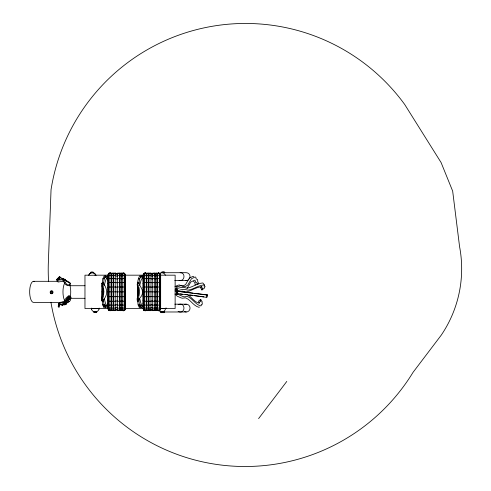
<?xml version="1.0" encoding="UTF-8"?>
<svg xmlns="http://www.w3.org/2000/svg" width="491" height="491" viewBox="0 0 491 491"><rect width="100%" height="100%" fill="white"/><g stroke="black" fill="none" stroke-linecap="round" stroke-linejoin="round"><path stroke-width="0.74" d="M103.84 291.85L103.552 287.26L101.883 283.289L103.546 282.994L104.209 278.827L105.958 276.034L107.29 277.409L105.706 280.06L104.288 285.308M102.085 300.154L102.699 304.893L103.902 307.679L105.786 307.679L104.061 304.893L103.441 300.725C99.372 301.376 103.398 295.312 103.012 293.612M103.03 290.107L101.87 285.51L101.883 283.289M101.784 300.431L102.177 284.093M102.177 283.528L102.852 278.827L104.086 276.034L105.958 276.034M103.441 300.725L103.03 300.431L103.042 298.945M102.993 293.741L103.012 289.985M103.214 294.582L103.251 288.45M103.288 300.695L103.288 300.234M103.374 285.185L103.546 282.994M105.049 276.691C104.761 276.826 105.706 277.519 105.197 276.801M106.977 278.495L106.989 276.899M137.517 300.154L138.131 304.893L139.334 307.679L141.218 307.679L139.493 304.893L138.879 300.725C134.804 301.376 138.836 295.312 138.444 293.612M138.462 290.107C138.824 288.346 134.976 282.411 138.978 282.994L139.647 278.827L141.39 276.034L142.721 277.409L141.138 280.06L139.72 285.308M137.222 300.431L137.523 299.627C138.407 291.9 135.798 283.221 139.518 276.034L141.39 276.034M138.425 293.741L138.45 289.985M138.646 295.269L138.689 287.769M138.879 300.725L138.732 298.534M138.818 283.467L138.978 282.994M140.794 276.679C141.5 276.507 139.272 278.329 140.788 276.709M142.408 278.495L142.421 276.899M103.84 291.857L103.497 296.46L102.091 299.627M103.853 305.592L104.35 304.856L105.068 304.991L105.283 305.85L104.074 306.145L103.853 305.592L104.35 304.856M104.074 306.145L103.859 305.285M105.283 305.85L105.068 304.991M139.358 305.592L139.579 306.145L140.297 306.274L140.788 305.85L140.573 304.991L139.855 304.856L139.358 305.592L139.579 306.145M140.297 306.274L140.794 305.543M140.788 305.85L140.573 304.991M62.842 305.334L62.253 304.31L58.932 303.352L58.914 306.237L58.724 305.58L59.258 302.953L60.387 302.296L62.873 301.953M58.932 303.352L59.288 307.2L58.159 306.58L58.693 303.96M101.987 291.857L103.233 291.857M137.419 291.857L138.665 291.857M102.073 285.817L102.03 298.54M58.582 307.108L58.724 305.58M63.296 278.765L62.707 279.79L58.263 280.097L59.258 278.79L59.742 276.899L59.35 276.863L56.686 279.545L57.208 280.57M59.258 278.79L59.742 276.899M66.132 303.438L70.207 300.707L70.919 297.405L70.532 296.331L62.633 305.273L59.307 304.316M99.016 309.091L99.145 308.078A3.903 3.903 0 0 1 95.242 311.981A3.903 3.903 0 0 1 91.338 308.078L91.473 309.091M56.686 279.545L59.35 276.863L69.925 282.589L70.373 284.344L69.888 284.983L67.911 285.203L66.782 284.553L63.087 278.827L58.644 279.134L58.263 280.097M206.981 297.239L207.362 294.907L206.337 294.87L207.049 295.042L206.668 297.374L189.833 294.956M63.726 301.897L63.222 304.739L69.685 301.382M197.922 284.289L198.296 282.337L197.738 281.748L197.64 279.674L196.142 278.845L195.841 277.341L195.136 276.936L191.429 278.778L187.734 285.148L184.954 286.762L181.486 285.566L180.185 285.823L177.098 287.174L175.103 290.021M176.625 286.726L176.699 286.382M137.302 285.51L137.541 285.179L137.462 298.54M140.862 277.495L140.414 277.016L140.714 277.378M140.487 277.01C140.506 277.691 141.218 276.537 140.659 277.39M140.862 277.409L140.831 277.041M103.03 300.431C108.468 294.256 107.13 288.978 103.386 283.025M91.326 272.812L89.583 273.818L88.675 275.322L95.954 275.187M124.143 273.106L124.143 310.65L124.683 310.367L125.475 308.544L125.475 275.175L124.585 273.26L122.271 273.106L122.271 310.65L124.456 310.576L125.346 308.814L125.346 274.911M159.33 273.106L159.33 310.65L159.87 310.367L160.661 308.544L160.661 275.175L159.771 273.26L157.464 273.106L157.464 310.65L159.643 310.576L160.539 308.814L160.539 274.911M107.977 274.911L108.873 273.174L111.052 273.106L111.052 310.65L108.738 310.49L107.848 308.544L107.977 274.911L107.977 308.814L109.18 310.631L109.18 273.106M143.163 274.911L144.059 273.174L146.238 273.106L146.238 310.65L143.931 310.49L143.034 308.544L143.163 274.911L143.163 308.814L144.366 310.631L144.366 273.106M58.466 278.906L59.35 276.863L60.491 277.685M107.848 275.746L108.738 273.861L111.052 273.708M125.475 307.974L124.585 309.858L122.271 310.005M143.034 275.746L143.931 273.861L146.238 273.708M160.661 307.974L159.771 309.858L157.464 310.005M52.083 292.452L51.794 292.783M50.352 292.255L50.861 291.298L52.071 291.292L52.592 292.237L52.089 293.195L50.874 293.201L50.352 292.255L51.058 293.201M51.905 293.195L52.408 292.237L51.893 291.292M107.848 277.409L108.738 275.721L111.052 275.586M125.475 306.304L124.585 307.998L122.271 308.127M143.034 277.409L143.931 275.721L146.238 275.586M160.661 306.304L159.771 307.998L157.464 308.127M59.957 276.838L56.938 280.68L57.465 281.699M187.114 288.401L190.809 282.03L194.516 280.189L195.222 280.594L195.522 282.092L197.02 282.92L197.087 284.307M175.232 289.389C178.798 287.609 182.971 286.762 186.758 288.168C192.484 287.45 197.032 283.227 202.887 282.969L204.581 285.21L204.066 286.081L205.177 286.609L204.139 287.794L204.391 288.149L201.942 289.978L201.691 289.622L202.728 288.438L201.617 287.904L202.132 287.039L201.617 286.781C195.762 287.039 191.214 291.267 185.488 291.985L182.517 291.169L178.356 291.697M104.245 305.242L104.356 305.672M139.751 305.242L139.788 305.623M176.349 294.078L177.091 293.618L177.159 294.557L176.349 294.078L177.091 293.618M176.668 294.6L177.411 294.14M70.919 297.405L63.222 304.739L69.832 295.981L68.949 296.49L67.335 298.141L63.222 304.739L70.796 298.344M110.125 310.367C110.365 310.502 109.376 310.343 110.187 310.453M123.143 310.484L123.793 310.429L123.081 310.453M123.499 310.343L123.186 310.386M145.299 310.195C145.717 310.607 145.005 310.447 145.115 310.349M145.446 310.459L145.311 310.238M158.483 310.349C158.519 310.465 158.409 310.453 158.206 310.429C158.857 310.349 158.581 310.036 158.145 310.343M67.335 298.141L63.222 304.739L68.949 296.49M137.523 299.627C140.279 294.772 139.978 288.131 137.314 283.289M107.848 280.06L108.738 278.679L111.052 278.575M125.475 303.653L124.585 305.034L122.271 305.144M143.034 280.06L143.931 278.679L146.238 278.575M160.661 303.653L159.771 305.034L157.464 305.144M58.644 279.134L59.638 277.826M258.597 418.608L286.775 381.439M201.549 286.449L200.506 287.634L201.942 289.978M104.97 277.053L105.461 277.114M105.369 277.028L105.313 277.581L105.369 276.979M140.862 277.323L140.788 277.642M107.848 283.516L108.738 282.54L111.052 282.466M125.475 300.197L124.585 301.173L122.271 301.253M143.034 283.516L143.931 282.54L146.238 282.466M160.661 300.197L159.771 301.173L157.464 301.253M176.674 293.863L176.999 294.219L176.6 293.661M105.786 307.679L107.136 306.304L105.577 303.653L104.215 298.411M141.218 307.679L142.568 306.304L141.009 303.653L139.647 298.411M68.734 285.001L66.764 285.222L65.634 284.571L63.161 280.821L64.088 279.907L70.483 283.595M177.711 293.563L179.16 294.858L182.726 296.429L184.137 296.84L187.341 296.441C192.625 298.485 195.093 304.383 200.702 305.905L201.31 305.697L201.175 304.549L202.464 304.132L201.954 302.493L202.347 302.112L200.745 299.418L200.353 299.805L200.862 301.443L199.573 301.861L199.708 303.008L199.107 303.217C194.246 301.996 191.871 297.251 187.814 294.888M104.835 305.648L104.865 305.206M105.326 306.568L106.829 305.212M140.757 306.568L142.261 305.212M104.792 305.973L105.289 305.543M58.208 281.595L58.036 282.03L62.854 281.306L63.48 281.668M200.745 299.418L198.536 301.186L199.045 302.824M176.447 292.188L177.349 292.151L176.87 292.949L176.447 292.188L176.975 291.881M176.361 290.249L177.294 290.175L176.821 289.432L176.306 289.764C177.355 291.12 176.232 288.898 176.926 290.402M176.668 289.53L177.239 289.684M105.062 277.305L105.399 277.053L105.062 277.39M138.818 283.025C139.579 286.357 143.961 289.794 142.206 294.244C141.948 296.625 138.431 298.559 138.72 300.695M107.848 287.542L108.738 287.039L111.052 286.996M125.475 296.177L124.585 296.681L122.271 296.724M143.034 287.542L143.931 287.039L146.238 286.996M160.661 296.177L159.771 296.681L157.464 296.724M63.965 304.647L66.678 303.223M64.002 304.721L66.715 303.297M166.541 308.078L165.547 308.538L160.324 308.354M123.155 272.775L123.223 272.769M174.956 286.572L178.043 285.222L179.344 284.964L180.314 285.406M176.416 291.378C179.976 289.598 184.156 288.745 187.943 290.156C193.669 289.438 198.211 285.21 204.066 284.958L204.581 285.21M178.123 304.702C185.88 301.241 185.88 314.921 178.123 311.46M110.205 272.775L110.021 272.775M145.299 272.769L145.158 272.775M158.544 272.775L158.36 272.775M110.033 310.809L110.137 310.828M176.766 291.961L177.349 292.151M176.496 292.679L176.87 292.949M177.398 292.642L177.134 292.231M199.493 307.084L198.892 307.292C193.276 305.77 190.809 299.872 185.524 297.828L182.321 298.221L180.909 297.81L177.343 296.239L174.931 294.078M145.391 310.367L145.244 310.496M104.393 305.132L104.786 305.156M139.898 305.132L140.463 305.353L140.156 305.721M110.242 273.53C110.506 272.892 109.788 273.548 110.113 273.192M109.935 273.254L110.297 273.229M123.493 273.309C121.602 273.254 124.8 273.199 123.173 273.315M158.305 273.229C158.108 273.278 158.937 273.303 158.452 273.223M158.697 273.407L158.274 273.419M145.066 310.146L145.348 310.251M123.493 273.413L123.173 273.53M145.195 273.223L145.753 273.266L144.765 273.284L145.465 273.309M145.428 273.419L145.072 273.53M158.599 273.469L158.329 273.53M110.021 272.787L109.953 272.843M158.36 272.787L158.292 272.843M158.231 310.244L158.354 310.238M123.173 273.26L123.278 273.223M123.401 273.64L123.456 273.634M145.072 273.634L145.428 273.634M109.892 273.628L110.217 273.579M123.327 273.475L123.057 273.413M90.516 272.622L93.585 272.622M90.516 272.701L93.585 272.701M161.195 272.726L186.292 272.689A3.903 3.768 -90 0 1 189.557 278.544M145.091 272.843L145.41 272.806M111.052 273.622L111.678 273.622M113.169 273.622L113.795 273.622M115.79 273.622L117.533 273.622M119.528 273.622L120.154 273.622M121.651 273.622L122.271 273.622M146.238 273.622L146.864 273.622M148.362 273.622L148.982 273.622M150.976 273.622L152.726 273.622M154.72 273.622L155.34 273.622M156.838 273.622L157.464 273.622M111.678 273.708L113.169 273.708M113.795 273.708L115.79 273.708M117.533 273.708L119.528 273.708M120.154 273.708L121.651 273.708M122.271 273.708L124.585 273.861L125.475 275.746M146.864 273.708L148.362 273.708M148.982 273.708L150.976 273.708M152.726 273.708L154.72 273.708M155.34 273.708L156.838 273.708M157.464 273.708L159.771 273.861L160.661 275.746M111.052 274.217L111.678 274.217M113.169 274.217L113.795 274.217M115.79 274.217L117.533 274.217M119.528 274.217L120.154 274.217M121.651 274.217L122.271 274.217M146.238 274.217L146.864 274.217M148.362 274.217L148.982 274.217M150.976 274.217L152.726 274.217M154.72 274.217L155.34 274.217M156.838 274.217L157.464 274.217M88.785 275.175L84.968 275.175L84.968 308.544L107.891 308.544M94.898 275.175L107.891 275.175M124.702 275.175L143.802 275.175M160.612 275.175L175.134 275.175L175.134 308.544L160.612 308.544M111.678 275.586L113.169 275.586M113.795 275.586L115.79 275.586M117.533 275.586L119.528 275.586M120.154 275.586L121.651 275.586M122.271 275.586L124.585 275.721L125.475 277.409M146.864 275.586L148.362 275.586M148.982 275.586L150.976 275.586M152.726 275.586L154.72 275.586M155.34 275.586L156.838 275.586M157.464 275.586L159.771 275.721L160.661 277.409M111.052 276.046L111.678 276.046M113.169 276.046L113.795 276.046M115.79 276.046L117.533 276.046M119.528 276.046L120.154 276.046M121.651 276.046L122.271 276.046M146.238 276.046L146.864 276.046M148.362 276.046L148.982 276.046M150.976 276.046L152.726 276.046M154.72 276.046L155.34 276.046M156.838 276.046L157.464 276.046M111.678 278.575L113.169 278.575M113.795 278.575L115.79 278.575M117.533 278.575L119.528 278.575M120.154 278.575L121.651 278.575M122.271 278.575L124.585 278.679L125.475 280.06M146.864 278.575L148.362 278.575M148.982 278.575L150.976 278.575M152.726 278.575L154.72 278.575M155.34 278.575L156.838 278.575M157.464 278.575L159.771 278.679L160.661 280.06M102.852 278.827L104.209 278.827M138.284 278.827L139.647 278.827M111.052 278.943L111.678 278.943M113.169 278.943L113.795 278.943M115.79 278.943L117.533 278.943M119.528 278.943L120.154 278.943M121.651 278.943L122.271 278.943M146.238 278.943L146.864 278.943M148.362 278.943L148.982 278.943M150.976 278.943L152.726 278.943M154.72 278.943L155.34 278.943M156.838 278.943L157.464 278.943M63.339 279.226L64.984 279.226L64.984 279.741M65.42 279.741L64.438 279.741L64.438 279.226M64.652 279.821L65.42 279.821M174.778 280.496L186.292 280.496M33.541 281.306L57.527 281.306M111.678 282.466L113.169 282.466M113.795 282.466L115.79 282.466M117.533 282.466L119.528 282.466M120.154 282.466L121.651 282.466M122.271 282.466L124.585 282.54L125.475 283.516M146.864 282.466L148.362 282.466M148.982 282.466L150.976 282.466M152.726 282.466L154.72 282.466M155.34 282.466L156.838 282.466M157.464 282.466L159.771 282.54L160.661 283.516M102.214 282.644L103.552 282.644M137.646 282.644L138.984 282.644M111.052 282.73L111.678 282.73M113.169 282.73L113.795 282.73M115.79 282.73L117.533 282.73M119.528 282.73L120.154 282.73M121.651 282.73L122.271 282.73M146.238 282.73L146.864 282.73M148.362 282.73L148.982 282.73M150.976 282.73L152.726 282.73M154.72 282.73L155.34 282.73M156.838 282.73L157.464 282.73M69.845 285.731L84.968 285.731M111.678 286.996L113.169 286.996M113.795 286.996L115.79 286.996M117.533 286.996L119.528 286.996M120.154 286.996L121.651 286.996M122.271 286.996L124.585 287.039L125.475 287.542M146.864 286.996L148.362 286.996M148.982 286.996L150.976 286.996M152.726 286.996L154.72 286.996M155.34 286.996L156.838 286.996M157.464 286.996L159.771 287.039L160.661 287.542M111.052 287.131L111.678 287.131M113.169 287.131L113.795 287.131M115.79 287.131L117.533 287.131M119.528 287.131L120.154 287.131M121.651 287.131L122.271 287.131M146.238 287.131L146.864 287.131M148.362 287.131L148.982 287.131M150.976 287.131L152.726 287.131M154.72 287.131L155.34 287.131M156.838 287.131L157.464 287.131M107.848 291.857L125.475 291.857M143.034 291.857L160.661 291.857M111.052 296.582L111.678 296.582M113.169 296.582L113.795 296.582M115.79 296.582L117.533 296.582M119.528 296.582L120.154 296.582M121.651 296.582L122.271 296.582M146.238 296.582L146.864 296.582M148.362 296.582L148.982 296.582M150.976 296.582L152.726 296.582M154.72 296.582L155.34 296.582M156.838 296.582L157.464 296.582M111.052 296.724L108.738 296.681L107.848 296.177M111.678 296.724L113.169 296.724M113.795 296.724L115.79 296.724M117.533 296.724L119.528 296.724M120.154 296.724L121.651 296.724M146.238 296.724L143.931 296.681L143.034 296.177M146.864 296.724L148.362 296.724M148.982 296.724L150.976 296.724M152.726 296.724L154.72 296.724M155.34 296.724L156.838 296.724M70.6 298.301L84.968 298.301M102.103 301.075L103.441 301.075M111.052 300.989L111.678 300.989M113.169 300.989L113.795 300.989M115.79 300.989L117.533 300.989M119.528 300.989L120.154 300.989M121.651 300.989L122.271 300.989M137.535 301.075L138.873 301.075M146.238 300.989L146.864 300.989M148.362 300.989L148.982 300.989M150.976 300.989L152.726 300.989M154.72 300.989L155.34 300.989M156.838 300.989L157.464 300.989M111.052 301.253L108.738 301.173L107.848 300.197M111.678 301.253L113.169 301.253M113.795 301.253L115.79 301.253M117.533 301.253L119.528 301.253M120.154 301.253L121.651 301.253M146.238 301.253L143.931 301.173L143.034 300.197M146.864 301.253L148.362 301.253M148.982 301.253L150.976 301.253M152.726 301.253L154.72 301.253M155.34 301.253L156.838 301.253M62.302 302.051L63.443 302.29M61.443 302.407L33.541 302.407A10.55 3.885 -90 0 1 29.687 290.482A10.55 3.885 -90 0 1 34.548 281.668M174.827 304.175L186.292 304.175M111.052 304.77L111.678 304.77M113.169 304.77L113.795 304.77M115.79 304.77L117.533 304.77M119.528 304.77L120.154 304.77M121.651 304.77L122.271 304.77M146.238 304.77L146.864 304.77M148.362 304.77L148.982 304.77M150.976 304.77L152.726 304.77M154.72 304.77L155.34 304.77M156.838 304.77L157.464 304.77M102.699 304.893L104.061 304.893M138.131 304.893L139.493 304.893M111.052 305.144L108.738 305.034L107.848 303.653M111.678 305.144L113.169 305.144M113.795 305.144L115.79 305.144M117.533 305.144L119.528 305.144M120.154 305.144L121.651 305.144M146.238 305.144L143.931 305.034L143.034 303.653M146.864 305.144L148.362 305.144M148.982 305.144L150.976 305.144M152.726 305.144L154.72 305.144M155.34 305.144L156.838 305.144M111.052 307.673L111.678 307.673M113.169 307.673L113.795 307.673M115.79 307.673L117.533 307.673M119.528 307.673L120.154 307.673M121.651 307.673L122.271 307.673M146.238 307.673L146.864 307.673M148.362 307.673L148.982 307.673M150.976 307.673L152.726 307.673M154.72 307.673L155.34 307.673M156.838 307.673L157.464 307.673M111.052 308.127L108.738 307.998L107.848 306.304M111.678 308.127L113.169 308.127M113.795 308.127L115.79 308.127M117.533 308.127L119.528 308.127M120.154 308.127L121.651 308.127M146.238 308.127L143.931 307.998L143.034 306.304M146.864 308.127L148.362 308.127M148.982 308.127L150.976 308.127M152.726 308.127L154.72 308.127M155.34 308.127L156.838 308.127M91.381 308.391L99.108 308.391M125.463 308.544L143.041 308.544M111.052 309.496L111.678 309.496M113.169 309.496L113.795 309.496M115.79 309.496L117.533 309.496M119.528 309.496L120.154 309.496M121.651 309.496L122.271 309.496M146.238 309.496L146.864 309.496M148.362 309.496L148.982 309.496M150.976 309.496L152.726 309.496M154.72 309.496L155.34 309.496M156.838 309.496L157.464 309.496M111.052 310.005L108.738 309.858L107.848 307.974M111.678 310.005L113.169 310.005M113.795 310.005L115.79 310.005M117.533 310.005L119.528 310.005M120.154 310.005L121.651 310.005M146.238 310.005L143.931 309.858L143.034 307.974M146.864 310.005L148.362 310.005M148.982 310.005L150.976 310.005M152.726 310.005L154.72 310.005M155.34 310.005L156.838 310.005M111.052 310.109L111.678 310.122M113.169 310.109L113.795 310.122M115.79 310.109L117.533 310.122M119.528 310.109L120.154 310.122M121.651 310.122L122.271 310.109M146.238 310.122L146.864 310.109M148.362 310.122L148.982 310.109M150.976 310.109L152.726 310.122M154.72 310.122L155.34 310.109M156.838 310.122L157.464 310.109M123.45 310.828L123.173 310.913M145.084 310.883L145.404 310.846M158.513 310.828L158.311 310.864M93.744 311.975L96.813 311.975M161.834 311.981L186.292 311.981M93.744 312.055L96.813 312.055M160.649 312.055L164.681 312.055M160.649 312.135L164.681 312.135M207.049 295.042L177.539 291.267M203.783 296.865L194.442 295.656M185.132 294.41L187.574 294.686M182.394 294.207L179.958 293.931M193.098 293.139L175.048 291.01M192.718 295.472L175.974 293.514M180.148 272.689C186.046 272.499 184.714 282.049 179.098 280.361M65.954 280.674L66.801 280.784M92.345 272.677L94.297 273.199L95.984 275.255M194.823 293.323L207.362 294.907M123.143 310.373L123.493 310.441M139.849 305.163L140.567 305.292M104.344 305.163L105.062 305.292M180.792 285.627L182.805 286.161L185.592 284.547L189.287 278.176L192.994 276.335L193.7 276.74M66.856 281.306L67.862 281.668M69.427 295.987L68.722 295.637L66.23 297.791L62.253 304.31L62.633 305.273M193.38 281.49L194.878 282.319L194.976 284.399L195.535 284.989M176.668 292.611C177.619 292.36 176.085 292.464 176.656 292.108M66.328 303.499L66.567 303.96L64.628 304.979L64.382 304.518M65.892 303.726L66.132 304.187M64.922 304.236L65.162 304.696M62.707 279.79L63.161 280.821M165.32 275.199L165.099 274.641A3.903 3.768 -90 0 0 159.17 273.831M60.835 304.138L61.215 305.101M177.085 289.782L177.141 290.267M176.459 289.665L176.508 290.15M164.755 272.646L164.755 272.124L161.674 272.124L161.674 272.646M164.473 272.124L164.473 272.646M164.203 312.135L164.203 312.657L161.128 312.657L161.128 312.135M163.976 272.124L163.976 272.646M163.945 312.135L163.945 312.657M163.791 272.124L163.791 272.646M163.509 272.124L163.509 272.646M163.411 272.124L163.411 272.646M163.411 312.135L163.411 312.657M163.239 312.135L163.239 312.657M163.018 272.124L163.018 272.646M162.92 272.124L162.92 272.646M162.975 312.135L162.975 312.657M162.631 272.124L162.631 272.646M162.447 272.124L162.447 272.646M162.447 312.135L162.447 312.657M161.956 272.124L161.956 272.646M161.392 312.135L161.392 312.657M159.931 273.487L159.931 310.257M143.765 273.487L143.765 310.257M124.745 273.487L124.745 310.257M108.579 273.487L108.579 310.257M96.377 312.055L96.377 312.577L94.18 312.577L94.18 312.055M95.831 312.055L95.831 312.577M94.732 312.055L94.732 312.577M93.149 272.622L93.149 272.1L90.952 272.1L90.952 272.622M92.603 272.1L92.603 272.622M91.504 272.1L91.504 272.622M50.935 302.26A196.873 196.873 0 0 0 413.035 372.356L441.213 335.187A118.122 118.122 0 0 0 459.576 246.666L452.671 191.116L441.084 162.533L404.688 104.46A196.873 196.873 0 0 0 51.046 189.704L48.278 264.667A196.873 196.873 0 0 0 48.572 281.533M64.91 300.995A10.55 3.885 -90 0 1 64.91 282.724M69.599 284.399A10.55 3.885 90 0 1 70.336 296.527M188.955 279.354A3.903 3.768 -90 0 1 185.316 280.361M88.963 274.629A3.903 3.903 0 0 1 95.727 274.629M184.407 304.702A3.903 3.768 -90 0 1 190.06 308.078A3.903 3.768 -90 0 1 184.407 311.46M165.602 308.078A3.903 3.768 -90 0 1 159.17 310.84M176.269 286.29L176.195 286.627L177.048 286.818L177.128 286.48L176.269 286.29M113.169 273.106L111.678 273.106L111.678 310.65L113.169 310.631L113.169 273.106M115.79 273.106L113.795 273.106L113.795 310.65L115.79 310.65L115.79 273.106M119.528 273.106L117.533 273.106L117.533 310.65L119.528 310.631L119.528 273.106M121.651 273.106L120.154 273.106L120.154 310.65L121.651 310.631L121.651 273.106M148.362 273.106L146.864 273.106L146.864 310.65L148.362 310.65L148.362 273.106M150.976 273.106L148.982 273.106L148.982 310.65L150.976 310.65L150.976 273.106M154.72 273.106L152.726 273.106L152.726 310.65L154.72 310.631L154.72 273.106M156.838 273.106L155.34 273.106L155.34 310.65L156.838 310.631L156.838 273.106M50.346 291.488A1.534 1.436 89.6 0 0 51.604 293.778A1.534 1.436 89.6 0 0 52.832 291.47A1.534 1.436 89.6 0 0 50.346 291.488"/></g></svg>
